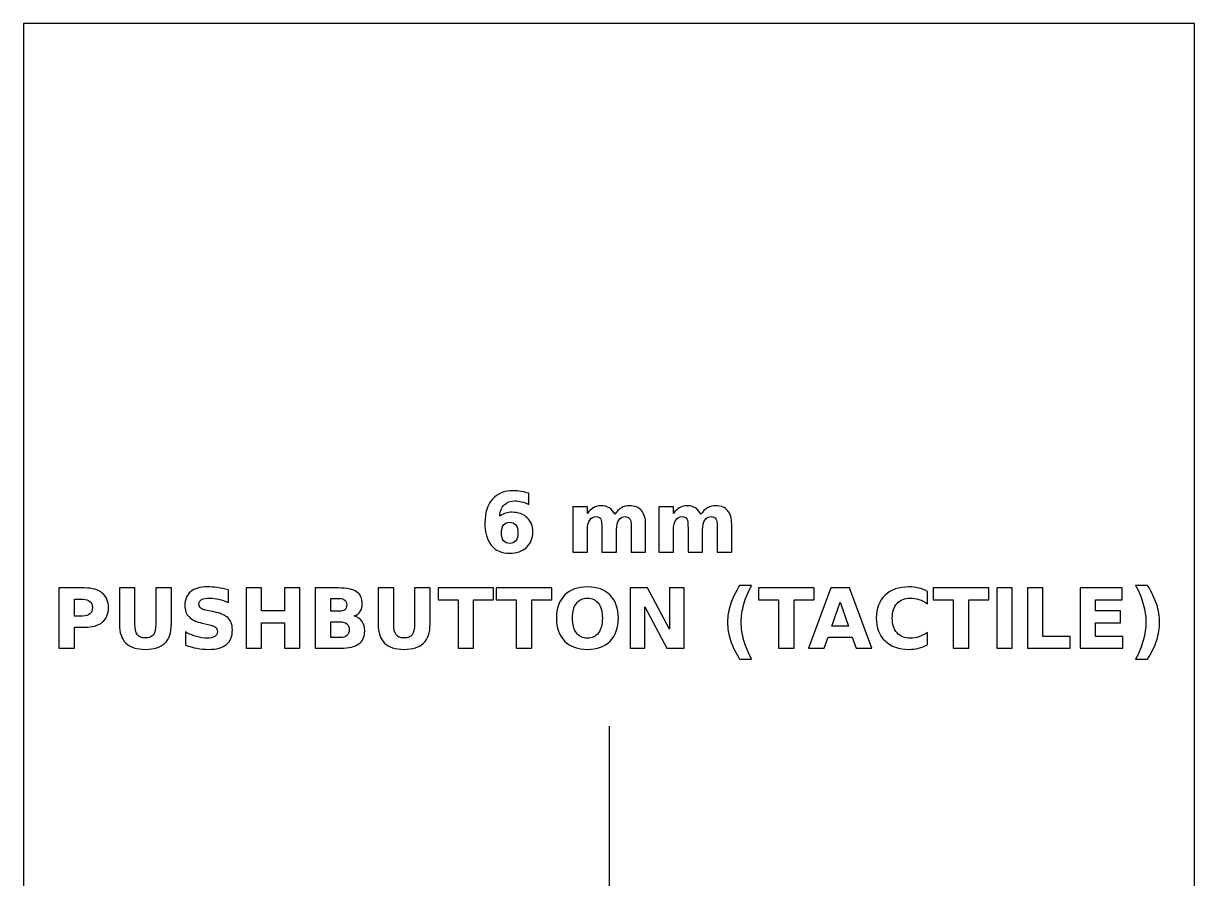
# Model space of a CAD drawing. Extents: x -115 to -95, y -158.5 to -118.5.
# Drawn here: x -115 to -95, y -133.1 to -118.5 of the extents above; entities that cross this region are included whole.
import ezdxf

# ---------------------------------------------------------------- set-up
doc = ezdxf.new("R2010")
doc.units = 0
doc.header["$MEASUREMENT"] = 0
doc.layers.add('LAYER_1', color=7, linetype='CONTINUOUS')

msp = doc.modelspace()

# ---------------------------------------------------------------- linework, layer by layer
at = {"layer": 'LAYER_1', "color": 7}
msp.add_open_spline([(-115, -118.5), (-115, -118.5), (-95, -118.5), (-95, -118.5), (-95, -118.5), (-95, -118.5), (-95, -158.5), (-95, -158.5), (-95, -158.5), (-95, -158.5), (-115, -158.5), (-115, -158.5), (-115, -158.5), (-115, -158.5), (-115, -118.5), (-115, -118.5)], degree=3, knots=[0, 0, 0, 0, 0.25, 0.25, 0.25, 0.25, 0.5, 0.5, 0.5, 0.5, 0.75, 0.75, 0.75, 0.75, 1, 1, 1, 1], dxfattribs=at)
at = {"layer": 'LAYER_1'}
for points, knots in [([(-106.3686, -126.5227), (-106.3686, -126.5227), (-106.3686, -126.713), (-106.3686, -126.713), (-106.3686, -126.713), (-106.4123, -126.6923), (-106.4532, -126.677), (-106.4918, -126.6671), (-106.4918, -126.6671), (-106.5304, -126.6572), (-106.5682, -126.6523), (-106.6049, -126.6523), (-106.6049, -126.6523), (-106.684, -126.6523), (-106.7453, -126.6742), (-106.7895, -126.7182), (-106.7895, -126.7182), (-106.8335, -126.7619), (-106.8594, -126.827), (-106.8667, -126.9134), (-106.8667, -126.9134), (-106.8364, -126.891), (-106.8034, -126.8741), (-106.7681, -126.8628), (-106.7681, -126.8628), (-106.7329, -126.8515), (-106.6943, -126.8459), (-106.6524, -126.8459), (-106.6524, -126.8459), (-106.5473, -126.8459), (-106.4624, -126.8767), (-106.398, -126.9383), (-106.398, -126.9383), (-106.3333, -126.9997), (-106.3011, -127.0803), (-106.3011, -127.1801), (-106.3011, -127.1801), (-106.3011, -127.2904), (-106.3371, -127.3786), (-106.4093, -127.4451), (-106.4093, -127.4451), (-106.4812, -127.5114), (-106.5781, -127.5446), (-106.6992, -127.5446), (-106.6992, -127.5446), (-106.8328, -127.5446), (-106.9363, -127.4994), (-107.0097, -127.4091), (-107.0097, -127.4091), (-107.0828, -127.319), (-107.1195, -127.1909), (-107.1195, -127.0251), (-107.1195, -127.0251), (-107.1195, -126.8553), (-107.0767, -126.7217), (-106.9911, -126.6246), (-106.9911, -126.6246), (-106.9053, -126.5274), (-106.7879, -126.4787), (-106.6386, -126.4787), (-106.6386, -126.4787), (-106.5913, -126.4787), (-106.5454, -126.4825), (-106.5007, -126.4898), (-106.5007, -126.4898), (-106.4563, -126.4971), (-106.4123, -126.5081), (-106.3686, -126.5227)], [0, 0, 0, 0, 0.0588235, 0.0588235, 0.0588235, 0.0588235, 0.1176471, 0.1176471, 0.1176471, 0.1176471, 0.1764706, 0.1764706, 0.1764706, 0.1764706, 0.2352941, 0.2352941, 0.2352941, 0.2352941, 0.2941176, 0.2941176, 0.2941176, 0.2941176, 0.3529412, 0.3529412, 0.3529412, 0.3529412, 0.4117647, 0.4117647, 0.4117647, 0.4117647, 0.4705882, 0.4705882, 0.4705882, 0.4705882, 0.5294118, 0.5294118, 0.5294118, 0.5294118, 0.5882353, 0.5882353, 0.5882353, 0.5882353, 0.6470588, 0.6470588, 0.6470588, 0.6470588, 0.7058824, 0.7058824, 0.7058824, 0.7058824, 0.7647059, 0.7647059, 0.7647059, 0.7647059, 0.8235294, 0.8235294, 0.8235294, 0.8235294, 0.8823529, 0.8823529, 0.8823529, 0.8823529, 0.9411765, 0.9411765, 0.9411765, 0.9411765, 1, 1, 1, 1]), ([(-104.9001, -126.8811), (-104.8688, -126.8334), (-104.8319, -126.7969), (-104.7888, -126.772), (-104.7888, -126.772), (-104.7458, -126.7468), (-104.6988, -126.7344), (-104.6473, -126.7344), (-104.6473, -126.7344), (-104.5586, -126.7344), (-104.4911, -126.7617), (-104.4448, -126.8165), (-104.4448, -126.8165), (-104.3984, -126.871), (-104.3751, -126.9505), (-104.3751, -127.0547), (-104.3751, -127.0547), (-104.3751, -127.0547), (-104.3751, -127.5246), (-104.3751, -127.5246), (-104.3751, -127.5246), (-104.3751, -127.5246), (-104.6233, -127.5246), (-104.6233, -127.5246), (-104.6233, -127.5246), (-104.6233, -127.5246), (-104.6233, -127.1222), (-104.6233, -127.1222), (-104.6233, -127.1222), (-104.6228, -127.1163), (-104.6226, -127.1102), (-104.6223, -127.1036), (-104.6223, -127.1036), (-104.6221, -127.0973), (-104.6219, -127.0881), (-104.6219, -127.0761), (-104.6219, -127.0761), (-104.6219, -127.0215), (-104.6298, -126.9818), (-104.6461, -126.9573), (-104.6461, -126.9573), (-104.6621, -126.9326), (-104.6879, -126.9204), (-104.7237, -126.9204), (-104.7237, -126.9204), (-104.7707, -126.9204), (-104.8067, -126.9397), (-104.8323, -126.9783), (-104.8323, -126.9783), (-104.8577, -127.0168), (-104.8709, -127.0726), (-104.8719, -127.1457), (-104.8719, -127.1457), (-104.8719, -127.1457), (-104.8719, -127.5246), (-104.8719, -127.5246), (-104.8719, -127.5246), (-104.8719, -127.5246), (-105.12, -127.5246), (-105.12, -127.5246), (-105.12, -127.5246), (-105.12, -127.5246), (-105.12, -127.1222), (-105.12, -127.1222), (-105.12, -127.1222), (-105.12, -127.0368), (-105.1273, -126.9818), (-105.1421, -126.9573), (-105.1421, -126.9573), (-105.1567, -126.9326), (-105.1828, -126.9204), (-105.2204, -126.9204), (-105.2204, -126.9204), (-105.2679, -126.9204), (-105.3044, -126.9399), (-105.33, -126.9787), (-105.33, -126.9787), (-105.3556, -127.0175), (-105.3686, -127.0728), (-105.3686, -127.145), (-105.3686, -127.145), (-105.3686, -127.145), (-105.3686, -127.5246), (-105.3686, -127.5246), (-105.3686, -127.5246), (-105.3686, -127.5246), (-105.6167, -127.5246), (-105.6167, -127.5246), (-105.6167, -127.5246), (-105.6167, -127.5246), (-105.6167, -126.753), (-105.6167, -126.753), (-105.6167, -126.753), (-105.6167, -126.753), (-105.3686, -126.753), (-105.3686, -126.753), (-105.3686, -126.753), (-105.3686, -126.753), (-105.3686, -126.8661), (-105.3686, -126.8661), (-105.3686, -126.8661), (-105.3382, -126.8223), (-105.3034, -126.7897), (-105.2641, -126.7675), (-105.2641, -126.7675), (-105.2249, -126.7454), (-105.1816, -126.7344), (-105.1343, -126.7344), (-105.1343, -126.7344), (-105.0812, -126.7344), (-105.0339, -126.7473), (-104.9932, -126.773), (-104.9932, -126.773), (-104.9523, -126.7988), (-104.9212, -126.8348), (-104.9001, -126.8811)], [0, 0, 0, 0, 0.0344828, 0.0344828, 0.0344828, 0.0344828, 0.0689655, 0.0689655, 0.0689655, 0.0689655, 0.1034483, 0.1034483, 0.1034483, 0.1034483, 0.137931, 0.137931, 0.137931, 0.137931, 0.1724138, 0.1724138, 0.1724138, 0.1724138, 0.2068966, 0.2068966, 0.2068966, 0.2068966, 0.2413793, 0.2413793, 0.2413793, 0.2413793, 0.2758621, 0.2758621, 0.2758621, 0.2758621, 0.3103448, 0.3103448, 0.3103448, 0.3103448, 0.3448276, 0.3448276, 0.3448276, 0.3448276, 0.3793103, 0.3793103, 0.3793103, 0.3793103, 0.4137931, 0.4137931, 0.4137931, 0.4137931, 0.4482759, 0.4482759, 0.4482759, 0.4482759, 0.4827586, 0.4827586, 0.4827586, 0.4827586, 0.5172414, 0.5172414, 0.5172414, 0.5172414, 0.5517241, 0.5517241, 0.5517241, 0.5517241, 0.5862069, 0.5862069, 0.5862069, 0.5862069, 0.6206897, 0.6206897, 0.6206897, 0.6206897, 0.6551724, 0.6551724, 0.6551724, 0.6551724, 0.6896552, 0.6896552, 0.6896552, 0.6896552, 0.7241379, 0.7241379, 0.7241379, 0.7241379, 0.7586207, 0.7586207, 0.7586207, 0.7586207, 0.7931034, 0.7931034, 0.7931034, 0.7931034, 0.8275862, 0.8275862, 0.8275862, 0.8275862, 0.862069, 0.862069, 0.862069, 0.862069, 0.8965517, 0.8965517, 0.8965517, 0.8965517, 0.9310345, 0.9310345, 0.9310345, 0.9310345, 0.9655172, 0.9655172, 0.9655172, 0.9655172, 1, 1, 1, 1]), ([(-103.4297, -126.8811), (-103.3984, -126.8334), (-103.3615, -126.7969), (-103.3184, -126.772), (-103.3184, -126.772), (-103.2754, -126.7468), (-103.2284, -126.7344), (-103.1769, -126.7344), (-103.1769, -126.7344), (-103.0882, -126.7344), (-103.0207, -126.7617), (-102.9744, -126.8165), (-102.9744, -126.8165), (-102.928, -126.871), (-102.9047, -126.9505), (-102.9047, -127.0547), (-102.9047, -127.0547), (-102.9047, -127.0547), (-102.9047, -127.5246), (-102.9047, -127.5246), (-102.9047, -127.5246), (-102.9047, -127.5246), (-103.1529, -127.5246), (-103.1529, -127.5246), (-103.1529, -127.5246), (-103.1529, -127.5246), (-103.1529, -127.1222), (-103.1529, -127.1222), (-103.1529, -127.1222), (-103.1524, -127.1163), (-103.1522, -127.1102), (-103.1519, -127.1036), (-103.1519, -127.1036), (-103.1517, -127.0973), (-103.1515, -127.0881), (-103.1515, -127.0761), (-103.1515, -127.0761), (-103.1515, -127.0215), (-103.1594, -126.9818), (-103.1757, -126.9573), (-103.1757, -126.9573), (-103.1917, -126.9326), (-103.2175, -126.9204), (-103.2533, -126.9204), (-103.2533, -126.9204), (-103.3003, -126.9204), (-103.3363, -126.9397), (-103.3619, -126.9783), (-103.3619, -126.9783), (-103.3873, -127.0168), (-103.4005, -127.0726), (-103.4015, -127.1457), (-103.4015, -127.1457), (-103.4015, -127.1457), (-103.4015, -127.5246), (-103.4015, -127.5246), (-103.4015, -127.5246), (-103.4015, -127.5246), (-103.6496, -127.5246), (-103.6496, -127.5246), (-103.6496, -127.5246), (-103.6496, -127.5246), (-103.6496, -127.1222), (-103.6496, -127.1222), (-103.6496, -127.1222), (-103.6496, -127.0368), (-103.6569, -126.9818), (-103.6717, -126.9573), (-103.6717, -126.9573), (-103.6863, -126.9326), (-103.7124, -126.9204), (-103.75, -126.9204), (-103.75, -126.9204), (-103.7975, -126.9204), (-103.834, -126.9399), (-103.8596, -126.9787), (-103.8596, -126.9787), (-103.8852, -127.0175), (-103.8982, -127.0728), (-103.8982, -127.145), (-103.8982, -127.145), (-103.8982, -127.145), (-103.8982, -127.5246), (-103.8982, -127.5246), (-103.8982, -127.5246), (-103.8982, -127.5246), (-104.1463, -127.5246), (-104.1463, -127.5246), (-104.1463, -127.5246), (-104.1463, -127.5246), (-104.1463, -126.753), (-104.1463, -126.753), (-104.1463, -126.753), (-104.1463, -126.753), (-103.8982, -126.753), (-103.8982, -126.753), (-103.8982, -126.753), (-103.8982, -126.753), (-103.8982, -126.8661), (-103.8982, -126.8661), (-103.8982, -126.8661), (-103.8678, -126.8223), (-103.833, -126.7897), (-103.7937, -126.7675), (-103.7937, -126.7675), (-103.7545, -126.7454), (-103.7112, -126.7344), (-103.6639, -126.7344), (-103.6639, -126.7344), (-103.6108, -126.7344), (-103.5635, -126.7473), (-103.5228, -126.773), (-103.5228, -126.773), (-103.4819, -126.7988), (-103.4508, -126.8348), (-103.4297, -126.8811)], [0, 0, 0, 0, 0.0344828, 0.0344828, 0.0344828, 0.0344828, 0.0689655, 0.0689655, 0.0689655, 0.0689655, 0.1034483, 0.1034483, 0.1034483, 0.1034483, 0.137931, 0.137931, 0.137931, 0.137931, 0.1724138, 0.1724138, 0.1724138, 0.1724138, 0.2068966, 0.2068966, 0.2068966, 0.2068966, 0.2413793, 0.2413793, 0.2413793, 0.2413793, 0.2758621, 0.2758621, 0.2758621, 0.2758621, 0.3103448, 0.3103448, 0.3103448, 0.3103448, 0.3448276, 0.3448276, 0.3448276, 0.3448276, 0.3793103, 0.3793103, 0.3793103, 0.3793103, 0.4137931, 0.4137931, 0.4137931, 0.4137931, 0.4482759, 0.4482759, 0.4482759, 0.4482759, 0.4827586, 0.4827586, 0.4827586, 0.4827586, 0.5172414, 0.5172414, 0.5172414, 0.5172414, 0.5517241, 0.5517241, 0.5517241, 0.5517241, 0.5862069, 0.5862069, 0.5862069, 0.5862069, 0.6206897, 0.6206897, 0.6206897, 0.6206897, 0.6551724, 0.6551724, 0.6551724, 0.6551724, 0.6896552, 0.6896552, 0.6896552, 0.6896552, 0.7241379, 0.7241379, 0.7241379, 0.7241379, 0.7586207, 0.7586207, 0.7586207, 0.7586207, 0.7931034, 0.7931034, 0.7931034, 0.7931034, 0.8275862, 0.8275862, 0.8275862, 0.8275862, 0.862069, 0.862069, 0.862069, 0.862069, 0.8965517, 0.8965517, 0.8965517, 0.8965517, 0.9310345, 0.9310345, 0.9310345, 0.9310345, 0.9655172, 0.9655172, 0.9655172, 0.9655172, 1, 1, 1, 1]), ([(-106.6964, -127.0168), (-106.743, -127.0168), (-106.7778, -127.0319), (-106.8008, -127.062), (-106.8008, -127.062), (-106.8241, -127.0921), (-106.8356, -127.1373), (-106.8356, -127.1972), (-106.8356, -127.1972), (-106.8356, -127.2574), (-106.8241, -127.3026), (-106.8008, -127.3327), (-106.8008, -127.3327), (-106.7778, -127.3628), (-106.743, -127.3778), (-106.6964, -127.3778), (-106.6964, -127.3778), (-106.6496, -127.3778), (-106.6146, -127.3628), (-106.5915, -127.3327), (-106.5915, -127.3327), (-106.5682, -127.3026), (-106.5567, -127.2574), (-106.5567, -127.1972), (-106.5567, -127.1972), (-106.5567, -127.1373), (-106.5682, -127.0921), (-106.5915, -127.062), (-106.5915, -127.062), (-106.6146, -127.0319), (-106.6496, -127.0168), (-106.6964, -127.0168)], [0, 0, 0, 0, 0.125, 0.125, 0.125, 0.125, 0.25, 0.25, 0.25, 0.25, 0.375, 0.375, 0.375, 0.375, 0.5, 0.5, 0.5, 0.5, 0.625, 0.625, 0.625, 0.625, 0.75, 0.75, 0.75, 0.75, 0.875, 0.875, 0.875, 0.875, 1, 1, 1, 1]), ([(-114.3949, -128.1384), (-114.3949, -128.1384), (-113.9547, -128.1384), (-113.9547, -128.1384), (-113.9547, -128.1384), (-113.8237, -128.1384), (-113.7232, -128.1676), (-113.6531, -128.2257), (-113.6531, -128.2257), (-113.5831, -128.2838), (-113.548, -128.3665), (-113.548, -128.474), (-113.548, -128.474), (-113.548, -128.5817), (-113.5831, -128.6647), (-113.6531, -128.7228), (-113.6531, -128.7228), (-113.7232, -128.7809), (-113.8237, -128.8101), (-113.9547, -128.8101), (-113.9547, -128.8101), (-113.9547, -128.8101), (-114.1296, -128.8101), (-114.1296, -128.8101), (-114.1296, -128.8101), (-114.1296, -128.8101), (-114.1296, -129.1671), (-114.1296, -129.1671), (-114.1296, -129.1671), (-114.1296, -129.1671), (-114.3949, -129.1671), (-114.3949, -129.1671), (-114.3949, -129.1671), (-114.3949, -129.1671), (-114.3949, -128.1384), (-114.3949, -128.1384)], [0, 0, 0, 0, 0.1111111, 0.1111111, 0.1111111, 0.1111111, 0.2222222, 0.2222222, 0.2222222, 0.2222222, 0.3333333, 0.3333333, 0.3333333, 0.3333333, 0.4444444, 0.4444444, 0.4444444, 0.4444444, 0.5555556, 0.5555556, 0.5555556, 0.5555556, 0.6666667, 0.6666667, 0.6666667, 0.6666667, 0.7777778, 0.7777778, 0.7777778, 0.7777778, 0.8888889, 0.8888889, 0.8888889, 0.8888889, 1, 1, 1, 1]), ([(-113.3608, -128.1384), (-113.3608, -128.1384), (-113.0955, -128.1384), (-113.0955, -128.1384), (-113.0955, -128.1384), (-113.0955, -128.1384), (-113.0955, -128.7551), (-113.0955, -128.7551), (-113.0955, -128.7551), (-113.0955, -128.84), (-113.0817, -128.9009), (-113.0539, -128.9373), (-113.0539, -128.9373), (-113.0261, -128.9738), (-112.9808, -128.9921), (-112.9177, -128.9921), (-112.9177, -128.9921), (-112.8542, -128.9921), (-112.8086, -128.9738), (-112.7809, -128.9373), (-112.7809, -128.9373), (-112.7531, -128.9009), (-112.7392, -128.84), (-112.7392, -128.7551), (-112.7392, -128.7551), (-112.7392, -128.7551), (-112.7392, -128.1384), (-112.7392, -128.1384), (-112.7392, -128.1384), (-112.7392, -128.1384), (-112.4739, -128.1384), (-112.4739, -128.1384), (-112.4739, -128.1384), (-112.4739, -128.1384), (-112.4739, -128.7551), (-112.4739, -128.7551), (-112.4739, -128.7551), (-112.4739, -128.9006), (-112.5104, -129.0091), (-112.5835, -129.0803), (-112.5835, -129.0803), (-112.6564, -129.1516), (-112.7679, -129.1871), (-112.9177, -129.1871), (-112.9177, -129.1871), (-113.0671, -129.1871), (-113.1783, -129.1516), (-113.2512, -129.0803), (-113.2512, -129.0803), (-113.3244, -129.0091), (-113.3608, -128.9006), (-113.3608, -128.7551), (-113.3608, -128.7551), (-113.3608, -128.7551), (-113.3608, -128.1384), (-113.3608, -128.1384)], [0, 0, 0, 0, 0.0714286, 0.0714286, 0.0714286, 0.0714286, 0.1428571, 0.1428571, 0.1428571, 0.1428571, 0.2142857, 0.2142857, 0.2142857, 0.2142857, 0.2857143, 0.2857143, 0.2857143, 0.2857143, 0.3571429, 0.3571429, 0.3571429, 0.3571429, 0.4285714, 0.4285714, 0.4285714, 0.4285714, 0.5, 0.5, 0.5, 0.5, 0.5714286, 0.5714286, 0.5714286, 0.5714286, 0.6428571, 0.6428571, 0.6428571, 0.6428571, 0.7142857, 0.7142857, 0.7142857, 0.7142857, 0.7857143, 0.7857143, 0.7857143, 0.7857143, 0.8571429, 0.8571429, 0.8571429, 0.8571429, 0.9285714, 0.9285714, 0.9285714, 0.9285714, 1, 1, 1, 1]), ([(-111.4991, -128.1709), (-111.4991, -128.1709), (-111.4991, -128.3884), (-111.4991, -128.3884), (-111.4991, -128.3884), (-111.5556, -128.3632), (-111.6108, -128.3442), (-111.6644, -128.3313), (-111.6644, -128.3313), (-111.7183, -128.3183), (-111.7691, -128.312), (-111.8168, -128.312), (-111.8168, -128.312), (-111.8801, -128.312), (-111.9271, -128.3207), (-111.9575, -128.3381), (-111.9575, -128.3381), (-111.9878, -128.3557), (-112.0029, -128.3828), (-112.0029, -128.4195), (-112.0029, -128.4195), (-112.0029, -128.447), (-111.9928, -128.4686), (-111.9723, -128.4839), (-111.9723, -128.4839), (-111.9518, -128.4992), (-111.9147, -128.5126), (-111.8608, -128.5236), (-111.8608, -128.5236), (-111.8608, -128.5236), (-111.7479, -128.5462), (-111.7479, -128.5462), (-111.7479, -128.5462), (-111.6334, -128.5693), (-111.5523, -128.6041), (-111.5041, -128.6511), (-111.5041, -128.6511), (-111.4558, -128.6979), (-111.4316, -128.7645), (-111.4316, -128.8508), (-111.4316, -128.8508), (-111.4316, -128.9644), (-111.4652, -129.0488), (-111.5325, -129.1041), (-111.5325, -129.1041), (-111.5998, -129.1593), (-111.7025, -129.1871), (-111.8408, -129.1871), (-111.8408, -129.1871), (-111.9062, -129.1871), (-111.9716, -129.181), (-112.0372, -129.1685), (-112.0372, -129.1685), (-112.1028, -129.156), (-112.1687, -129.1377), (-112.2343, -129.1135), (-112.2343, -129.1135), (-112.2343, -129.1135), (-112.2343, -128.8896), (-112.2343, -128.8896), (-112.2343, -128.8896), (-112.1687, -128.9244), (-112.1052, -128.9507), (-112.0438, -128.9684), (-112.0438, -128.9684), (-111.9824, -128.986), (-111.9234, -128.9949), (-111.8665, -128.9949), (-111.8665, -128.9949), (-111.8086, -128.9949), (-111.7642, -128.9853), (-111.7334, -128.966), (-111.7334, -128.966), (-111.7025, -128.9467), (-111.6873, -128.9192), (-111.6873, -128.8832), (-111.6873, -128.8832), (-111.6873, -128.8512), (-111.6976, -128.8263), (-111.7185, -128.8089), (-111.7185, -128.8089), (-111.7395, -128.7915), (-111.7811, -128.7758), (-111.8437, -128.7621), (-111.8437, -128.7621), (-111.8437, -128.7621), (-111.9464, -128.7393), (-111.9464, -128.7393), (-111.9464, -128.7393), (-112.0492, -128.7172), (-112.1245, -128.6822), (-112.172, -128.6339), (-112.172, -128.6339), (-112.2195, -128.5857), (-112.2432, -128.5206), (-112.2432, -128.439), (-112.2432, -128.439), (-112.2432, -128.3364), (-112.2101, -128.2576), (-112.144, -128.2026), (-112.144, -128.2026), (-112.0779, -128.1473), (-111.9829, -128.1198), (-111.8587, -128.1198), (-111.8587, -128.1198), (-111.8023, -128.1198), (-111.7442, -128.1241), (-111.6844, -128.1325), (-111.6844, -128.1325), (-111.6247, -128.141), (-111.5629, -128.1537), (-111.4991, -128.1709)], [0, 0, 0, 0, 0.0357143, 0.0357143, 0.0357143, 0.0357143, 0.0714286, 0.0714286, 0.0714286, 0.0714286, 0.1071429, 0.1071429, 0.1071429, 0.1071429, 0.1428571, 0.1428571, 0.1428571, 0.1428571, 0.1785714, 0.1785714, 0.1785714, 0.1785714, 0.2142857, 0.2142857, 0.2142857, 0.2142857, 0.25, 0.25, 0.25, 0.25, 0.2857143, 0.2857143, 0.2857143, 0.2857143, 0.3214286, 0.3214286, 0.3214286, 0.3214286, 0.3571429, 0.3571429, 0.3571429, 0.3571429, 0.3928571, 0.3928571, 0.3928571, 0.3928571, 0.4285714, 0.4285714, 0.4285714, 0.4285714, 0.4642857, 0.4642857, 0.4642857, 0.4642857, 0.5, 0.5, 0.5, 0.5, 0.5357143, 0.5357143, 0.5357143, 0.5357143, 0.5714286, 0.5714286, 0.5714286, 0.5714286, 0.6071429, 0.6071429, 0.6071429, 0.6071429, 0.6428571, 0.6428571, 0.6428571, 0.6428571, 0.6785714, 0.6785714, 0.6785714, 0.6785714, 0.7142857, 0.7142857, 0.7142857, 0.7142857, 0.75, 0.75, 0.75, 0.75, 0.7857143, 0.7857143, 0.7857143, 0.7857143, 0.8214286, 0.8214286, 0.8214286, 0.8214286, 0.8571429, 0.8571429, 0.8571429, 0.8571429, 0.8928571, 0.8928571, 0.8928571, 0.8928571, 0.9285714, 0.9285714, 0.9285714, 0.9285714, 0.9642857, 0.9642857, 0.9642857, 0.9642857, 1, 1, 1, 1]), ([(-111.1988, -128.1384), (-111.1988, -128.1384), (-110.9335, -128.1384), (-110.9335, -128.1384), (-110.9335, -128.1384), (-110.9335, -128.1384), (-110.9335, -128.5305), (-110.9335, -128.5305), (-110.9335, -128.5305), (-110.9335, -128.5305), (-110.5422, -128.5305), (-110.5422, -128.5305), (-110.5422, -128.5305), (-110.5422, -128.5305), (-110.5422, -128.1384), (-110.5422, -128.1384), (-110.5422, -128.1384), (-110.5422, -128.1384), (-110.2769, -128.1384), (-110.2769, -128.1384), (-110.2769, -128.1384), (-110.2769, -128.1384), (-110.2769, -129.1671), (-110.2769, -129.1671), (-110.2769, -129.1671), (-110.2769, -129.1671), (-110.5422, -129.1671), (-110.5422, -129.1671), (-110.5422, -129.1671), (-110.5422, -129.1671), (-110.5422, -128.7311), (-110.5422, -128.7311), (-110.5422, -128.7311), (-110.5422, -128.7311), (-110.9335, -128.7311), (-110.9335, -128.7311), (-110.9335, -128.7311), (-110.9335, -128.7311), (-110.9335, -129.1671), (-110.9335, -129.1671), (-110.9335, -129.1671), (-110.9335, -129.1671), (-111.1988, -129.1671), (-111.1988, -129.1671), (-111.1988, -129.1671), (-111.1988, -129.1671), (-111.1988, -128.1384), (-111.1988, -128.1384)], [0, 0, 0, 0, 0.0833333, 0.0833333, 0.0833333, 0.0833333, 0.1666667, 0.1666667, 0.1666667, 0.1666667, 0.25, 0.25, 0.25, 0.25, 0.3333333, 0.3333333, 0.3333333, 0.3333333, 0.4166667, 0.4166667, 0.4166667, 0.4166667, 0.5, 0.5, 0.5, 0.5, 0.5833333, 0.5833333, 0.5833333, 0.5833333, 0.6666667, 0.6666667, 0.6666667, 0.6666667, 0.75, 0.75, 0.75, 0.75, 0.8333333, 0.8333333, 0.8333333, 0.8333333, 0.9166667, 0.9166667, 0.9166667, 0.9166667, 1, 1, 1, 1]), ([(-109.3502, -128.6165), (-109.2933, -128.633), (-109.2491, -128.6636), (-109.2178, -128.7083), (-109.2178, -128.7083), (-109.1865, -128.7527), (-109.171, -128.8075), (-109.171, -128.8722), (-109.171, -128.8722), (-109.171, -128.9714), (-109.2047, -129.0453), (-109.2717, -129.094), (-109.2717, -129.094), (-109.3387, -129.1426), (-109.4408, -129.1671), (-109.5777, -129.1671), (-109.5777, -129.1671), (-109.5777, -129.1671), (-110.0179, -129.1671), (-110.0179, -129.1671), (-110.0179, -129.1671), (-110.0179, -129.1671), (-110.0179, -128.1384), (-110.0179, -128.1384), (-110.0179, -128.1384), (-110.0179, -128.1384), (-109.6197, -128.1384), (-109.6197, -128.1384), (-109.6197, -128.1384), (-109.4768, -128.1384), (-109.3733, -128.16), (-109.3093, -128.2031), (-109.3093, -128.2031), (-109.2451, -128.2464), (-109.2131, -128.3155), (-109.2131, -128.4105), (-109.2131, -128.4105), (-109.2131, -128.4606), (-109.2249, -128.5032), (-109.2482, -128.5385), (-109.2482, -128.5385), (-109.2717, -128.5735), (-109.3055, -128.5996), (-109.3502, -128.6165)], [0, 0, 0, 0, 0.0909091, 0.0909091, 0.0909091, 0.0909091, 0.1818182, 0.1818182, 0.1818182, 0.1818182, 0.2727273, 0.2727273, 0.2727273, 0.2727273, 0.3636364, 0.3636364, 0.3636364, 0.3636364, 0.4545455, 0.4545455, 0.4545455, 0.4545455, 0.5454545, 0.5454545, 0.5454545, 0.5454545, 0.6363636, 0.6363636, 0.6363636, 0.6363636, 0.7272727, 0.7272727, 0.7272727, 0.7272727, 0.8181818, 0.8181818, 0.8181818, 0.8181818, 0.9090909, 0.9090909, 0.9090909, 0.9090909, 1, 1, 1, 1]), ([(-108.9424, -128.1384), (-108.9424, -128.1384), (-108.6771, -128.1384), (-108.6771, -128.1384), (-108.6771, -128.1384), (-108.6771, -128.1384), (-108.6771, -128.7551), (-108.6771, -128.7551), (-108.6771, -128.7551), (-108.6771, -128.84), (-108.6633, -128.9009), (-108.6355, -128.9373), (-108.6355, -128.9373), (-108.6077, -128.9738), (-108.5624, -128.9921), (-108.4993, -128.9921), (-108.4993, -128.9921), (-108.4358, -128.9921), (-108.3902, -128.9738), (-108.3625, -128.9373), (-108.3625, -128.9373), (-108.3347, -128.9009), (-108.3208, -128.84), (-108.3208, -128.7551), (-108.3208, -128.7551), (-108.3208, -128.7551), (-108.3208, -128.1384), (-108.3208, -128.1384), (-108.3208, -128.1384), (-108.3208, -128.1384), (-108.0555, -128.1384), (-108.0555, -128.1384), (-108.0555, -128.1384), (-108.0555, -128.1384), (-108.0555, -128.7551), (-108.0555, -128.7551), (-108.0555, -128.7551), (-108.0555, -128.9006), (-108.092, -129.0091), (-108.1651, -129.0803), (-108.1651, -129.0803), (-108.238, -129.1516), (-108.3495, -129.1871), (-108.4993, -129.1871), (-108.4993, -129.1871), (-108.6487, -129.1871), (-108.7599, -129.1516), (-108.8328, -129.0803), (-108.8328, -129.0803), (-108.906, -129.0091), (-108.9424, -128.9006), (-108.9424, -128.7551), (-108.9424, -128.7551), (-108.9424, -128.7551), (-108.9424, -128.1384), (-108.9424, -128.1384)], [0, 0, 0, 0, 0.0714286, 0.0714286, 0.0714286, 0.0714286, 0.1428571, 0.1428571, 0.1428571, 0.1428571, 0.2142857, 0.2142857, 0.2142857, 0.2142857, 0.2857143, 0.2857143, 0.2857143, 0.2857143, 0.3571429, 0.3571429, 0.3571429, 0.3571429, 0.4285714, 0.4285714, 0.4285714, 0.4285714, 0.5, 0.5, 0.5, 0.5, 0.5714286, 0.5714286, 0.5714286, 0.5714286, 0.6428571, 0.6428571, 0.6428571, 0.6428571, 0.7142857, 0.7142857, 0.7142857, 0.7142857, 0.7857143, 0.7857143, 0.7857143, 0.7857143, 0.8571429, 0.8571429, 0.8571429, 0.8571429, 0.9285714, 0.9285714, 0.9285714, 0.9285714, 1, 1, 1, 1]), ([(-107.9194, -128.1384), (-107.9194, -128.1384), (-106.9714, -128.1384), (-106.9714, -128.1384), (-106.9714, -128.1384), (-106.9714, -128.1384), (-106.9714, -128.339), (-106.9714, -128.339), (-106.9714, -128.339), (-106.9714, -128.339), (-107.3124, -128.339), (-107.3124, -128.339), (-107.3124, -128.339), (-107.3124, -128.339), (-107.3124, -129.1671), (-107.3124, -129.1671), (-107.3124, -129.1671), (-107.3124, -129.1671), (-107.5777, -129.1671), (-107.5777, -129.1671), (-107.5777, -129.1671), (-107.5777, -129.1671), (-107.5777, -128.339), (-107.5777, -128.339), (-107.5777, -128.339), (-107.5777, -128.339), (-107.9194, -128.339), (-107.9194, -128.339), (-107.9194, -128.339), (-107.9194, -128.339), (-107.9194, -128.1384), (-107.9194, -128.1384)], [0, 0, 0, 0, 0.125, 0.125, 0.125, 0.125, 0.25, 0.25, 0.25, 0.25, 0.375, 0.375, 0.375, 0.375, 0.5, 0.5, 0.5, 0.5, 0.625, 0.625, 0.625, 0.625, 0.75, 0.75, 0.75, 0.75, 0.875, 0.875, 0.875, 0.875, 1, 1, 1, 1]), ([(-106.9243, -128.1384), (-106.9243, -128.1384), (-105.9763, -128.1384), (-105.9763, -128.1384), (-105.9763, -128.1384), (-105.9763, -128.1384), (-105.9763, -128.339), (-105.9763, -128.339), (-105.9763, -128.339), (-105.9763, -128.339), (-106.3173, -128.339), (-106.3173, -128.339), (-106.3173, -128.339), (-106.3173, -128.339), (-106.3173, -129.1671), (-106.3173, -129.1671), (-106.3173, -129.1671), (-106.3173, -129.1671), (-106.5826, -129.1671), (-106.5826, -129.1671), (-106.5826, -129.1671), (-106.5826, -129.1671), (-106.5826, -128.339), (-106.5826, -128.339), (-106.5826, -128.339), (-106.5826, -128.339), (-106.9243, -128.339), (-106.9243, -128.339), (-106.9243, -128.339), (-106.9243, -128.339), (-106.9243, -128.1384), (-106.9243, -128.1384)], [0, 0, 0, 0, 0.125, 0.125, 0.125, 0.125, 0.25, 0.25, 0.25, 0.25, 0.375, 0.375, 0.375, 0.375, 0.5, 0.5, 0.5, 0.5, 0.625, 0.625, 0.625, 0.625, 0.75, 0.75, 0.75, 0.75, 0.875, 0.875, 0.875, 0.875, 1, 1, 1, 1]), ([(-105.369, -128.1198), (-105.2037, -128.1198), (-105.0741, -128.1671), (-104.9805, -128.2619), (-104.9805, -128.2619), (-104.8867, -128.3564), (-104.8399, -128.4869), (-104.8399, -128.6537), (-104.8399, -128.6537), (-104.8399, -128.82), (-104.8867, -128.9505), (-104.9805, -129.045), (-104.9805, -129.045), (-105.0741, -129.1398), (-105.2037, -129.1871), (-105.369, -129.1871), (-105.369, -129.1871), (-105.5339, -129.1871), (-105.6632, -129.1398), (-105.7573, -129.045), (-105.7573, -129.045), (-105.8511, -128.9505), (-105.8982, -128.82), (-105.8982, -128.6537), (-105.8982, -128.6537), (-105.8982, -128.4869), (-105.8511, -128.3564), (-105.7573, -128.2619), (-105.7573, -128.2619), (-105.6632, -128.1671), (-105.5339, -128.1198), (-105.369, -128.1198)], [0, 0, 0, 0, 0.125, 0.125, 0.125, 0.125, 0.25, 0.25, 0.25, 0.25, 0.375, 0.375, 0.375, 0.375, 0.5, 0.5, 0.5, 0.5, 0.625, 0.625, 0.625, 0.625, 0.75, 0.75, 0.75, 0.75, 0.875, 0.875, 0.875, 0.875, 1, 1, 1, 1]), ([(-104.6392, -128.1384), (-104.6392, -128.1384), (-104.3429, -128.1384), (-104.3429, -128.1384), (-104.3429, -128.1384), (-104.3429, -128.1384), (-103.9687, -128.844), (-103.9687, -128.844), (-103.9687, -128.844), (-103.9687, -128.844), (-103.9687, -128.1384), (-103.9687, -128.1384), (-103.9687, -128.1384), (-103.9687, -128.1384), (-103.7173, -128.1384), (-103.7173, -128.1384), (-103.7173, -128.1384), (-103.7173, -128.1384), (-103.7173, -129.1671), (-103.7173, -129.1671), (-103.7173, -129.1671), (-103.7173, -129.1671), (-104.0136, -129.1671), (-104.0136, -129.1671), (-104.0136, -129.1671), (-104.0136, -129.1671), (-104.3878, -128.4615), (-104.3878, -128.4615), (-104.3878, -128.4615), (-104.3878, -128.4615), (-104.3878, -129.1671), (-104.3878, -129.1671), (-104.3878, -129.1671), (-104.3878, -129.1671), (-104.6392, -129.1671), (-104.6392, -129.1671), (-104.6392, -129.1671), (-104.6392, -129.1671), (-104.6392, -128.1384), (-104.6392, -128.1384)], [0, 0, 0, 0, 0.1, 0.1, 0.1, 0.1, 0.2, 0.2, 0.2, 0.2, 0.3, 0.3, 0.3, 0.3, 0.4, 0.4, 0.4, 0.4, 0.5, 0.5, 0.5, 0.5, 0.6, 0.6, 0.6, 0.6, 0.7, 0.7, 0.7, 0.7, 0.8, 0.8, 0.8, 0.8, 0.9, 0.9, 0.9, 0.9, 1, 1, 1, 1]), ([(-102.5646, -129.3531), (-102.5646, -129.3531), (-102.7692, -129.3531), (-102.7692, -129.3531), (-102.7692, -129.3531), (-102.8395, -129.2398), (-102.8915, -129.1318), (-102.9249, -129.0295), (-102.9249, -129.0295), (-102.9585, -128.9274), (-102.9752, -128.8261), (-102.9752, -128.7254), (-102.9752, -128.7254), (-102.9752, -128.6248), (-102.9583, -128.5229), (-102.9247, -128.4199), (-102.9247, -128.4199), (-102.8908, -128.3167), (-102.8391, -128.209), (-102.7692, -128.0963), (-102.7692, -128.0963), (-102.7692, -128.0963), (-102.5646, -128.0963), (-102.5646, -128.0963), (-102.5646, -128.0963), (-102.6234, -128.2052), (-102.6674, -128.3117), (-102.6968, -128.4157), (-102.6968, -128.4157), (-102.7262, -128.5196), (-102.741, -128.6224), (-102.741, -128.724), (-102.741, -128.724), (-102.741, -128.8256), (-102.7264, -128.9284), (-102.6973, -129.0328), (-102.6973, -129.0328), (-102.6681, -129.137), (-102.6239, -129.2438), (-102.5646, -129.3531)], [0, 0, 0, 0, 0.1, 0.1, 0.1, 0.1, 0.2, 0.2, 0.2, 0.2, 0.3, 0.3, 0.3, 0.3, 0.4, 0.4, 0.4, 0.4, 0.5, 0.5, 0.5, 0.5, 0.6, 0.6, 0.6, 0.6, 0.7, 0.7, 0.7, 0.7, 0.8, 0.8, 0.8, 0.8, 0.9, 0.9, 0.9, 0.9, 1, 1, 1, 1]), ([(-102.4449, -128.1384), (-102.4449, -128.1384), (-101.4969, -128.1384), (-101.4969, -128.1384), (-101.4969, -128.1384), (-101.4969, -128.1384), (-101.4969, -128.339), (-101.4969, -128.339), (-101.4969, -128.339), (-101.4969, -128.339), (-101.8379, -128.339), (-101.8379, -128.339), (-101.8379, -128.339), (-101.8379, -128.339), (-101.8379, -129.1671), (-101.8379, -129.1671), (-101.8379, -129.1671), (-101.8379, -129.1671), (-102.1032, -129.1671), (-102.1032, -129.1671), (-102.1032, -129.1671), (-102.1032, -129.1671), (-102.1032, -128.339), (-102.1032, -128.339), (-102.1032, -128.339), (-102.1032, -128.339), (-102.4449, -128.339), (-102.4449, -128.339), (-102.4449, -128.339), (-102.4449, -128.339), (-102.4449, -128.1384), (-102.4449, -128.1384)], [0, 0, 0, 0, 0.125, 0.125, 0.125, 0.125, 0.25, 0.25, 0.25, 0.25, 0.375, 0.375, 0.375, 0.375, 0.5, 0.5, 0.5, 0.5, 0.625, 0.625, 0.625, 0.625, 0.75, 0.75, 0.75, 0.75, 0.875, 0.875, 0.875, 0.875, 1, 1, 1, 1]), ([(-100.8449, -128.9799), (-100.8449, -128.9799), (-101.2598, -128.9799), (-101.2598, -128.9799), (-101.2598, -128.9799), (-101.2598, -128.9799), (-101.3252, -129.1671), (-101.3252, -129.1671), (-101.3252, -129.1671), (-101.3252, -129.1671), (-101.5919, -129.1671), (-101.5919, -129.1671), (-101.5919, -129.1671), (-101.5919, -129.1671), (-101.2109, -128.1384), (-101.2109, -128.1384), (-101.2109, -128.1384), (-101.2109, -128.1384), (-100.8946, -128.1384), (-100.8946, -128.1384), (-100.8946, -128.1384), (-100.8946, -128.1384), (-100.5136, -129.1671), (-100.5136, -129.1671), (-100.5136, -129.1671), (-100.5136, -129.1671), (-100.7803, -129.1671), (-100.7803, -129.1671), (-100.7803, -129.1671), (-100.7803, -129.1671), (-100.8449, -128.9799), (-100.8449, -128.9799)], [0, 0, 0, 0, 0.125, 0.125, 0.125, 0.125, 0.25, 0.25, 0.25, 0.25, 0.375, 0.375, 0.375, 0.375, 0.5, 0.5, 0.5, 0.5, 0.625, 0.625, 0.625, 0.625, 0.75, 0.75, 0.75, 0.75, 0.875, 0.875, 0.875, 0.875, 1, 1, 1, 1]), ([(-99.5611, -129.1107), (-99.6097, -129.1358), (-99.6605, -129.1549), (-99.7135, -129.1678), (-99.7135, -129.1678), (-99.7661, -129.1807), (-99.8214, -129.1871), (-99.8788, -129.1871), (-99.8788, -129.1871), (-100.05, -129.1871), (-100.1857, -129.1391), (-100.2859, -129.0434), (-100.2859, -129.0434), (-100.3861, -128.9477), (-100.4362, -128.8179), (-100.4362, -128.6537), (-100.4362, -128.6537), (-100.4362, -128.4893), (-100.3861, -128.3592), (-100.2859, -128.2635), (-100.2859, -128.2635), (-100.1857, -128.1678), (-100.05, -128.1198), (-99.8788, -128.1198), (-99.8788, -128.1198), (-99.8214, -128.1198), (-99.7661, -128.1262), (-99.7135, -128.1391), (-99.7135, -128.1391), (-99.6605, -128.152), (-99.6097, -128.1711), (-99.5611, -128.1963), (-99.5611, -128.1963), (-99.5611, -128.1963), (-99.5611, -128.4091), (-99.5611, -128.4091), (-99.5611, -128.4091), (-99.6102, -128.3755), (-99.6587, -128.351), (-99.7064, -128.3355), (-99.7064, -128.3355), (-99.7541, -128.3197), (-99.8045, -128.312), (-99.8574, -128.312), (-99.8574, -128.312), (-99.9519, -128.312), (-100.0265, -128.3423), (-100.0806, -128.403), (-100.0806, -128.403), (-100.1349, -128.4637), (-100.162, -128.5472), (-100.162, -128.6537), (-100.162, -128.6537), (-100.162, -128.76), (-100.1349, -128.8433), (-100.0806, -128.9039), (-100.0806, -128.9039), (-100.0265, -128.9646), (-99.9519, -128.9949), (-99.8574, -128.9949), (-99.8574, -128.9949), (-99.8045, -128.9949), (-99.7541, -128.9872), (-99.7064, -128.9714), (-99.7064, -128.9714), (-99.6587, -128.9559), (-99.6102, -128.9314), (-99.5611, -128.8978), (-99.5611, -128.8978), (-99.5611, -128.8978), (-99.5611, -129.1107), (-99.5611, -129.1107)], [0, 0, 0, 0, 0.0555556, 0.0555556, 0.0555556, 0.0555556, 0.1111111, 0.1111111, 0.1111111, 0.1111111, 0.1666667, 0.1666667, 0.1666667, 0.1666667, 0.2222222, 0.2222222, 0.2222222, 0.2222222, 0.2777778, 0.2777778, 0.2777778, 0.2777778, 0.3333333, 0.3333333, 0.3333333, 0.3333333, 0.3888889, 0.3888889, 0.3888889, 0.3888889, 0.4444444, 0.4444444, 0.4444444, 0.4444444, 0.5, 0.5, 0.5, 0.5, 0.5555556, 0.5555556, 0.5555556, 0.5555556, 0.6111111, 0.6111111, 0.6111111, 0.6111111, 0.6666667, 0.6666667, 0.6666667, 0.6666667, 0.7222222, 0.7222222, 0.7222222, 0.7222222, 0.7777778, 0.7777778, 0.7777778, 0.7777778, 0.8333333, 0.8333333, 0.8333333, 0.8333333, 0.8888889, 0.8888889, 0.8888889, 0.8888889, 0.9444444, 0.9444444, 0.9444444, 0.9444444, 1, 1, 1, 1]), ([(-99.4642, -128.1384), (-99.4642, -128.1384), (-98.5162, -128.1384), (-98.5162, -128.1384), (-98.5162, -128.1384), (-98.5162, -128.1384), (-98.5162, -128.339), (-98.5162, -128.339), (-98.5162, -128.339), (-98.5162, -128.339), (-98.8572, -128.339), (-98.8572, -128.339), (-98.8572, -128.339), (-98.8572, -128.339), (-98.8572, -129.1671), (-98.8572, -129.1671), (-98.8572, -129.1671), (-98.8572, -129.1671), (-99.1225, -129.1671), (-99.1225, -129.1671), (-99.1225, -129.1671), (-99.1225, -129.1671), (-99.1225, -128.339), (-99.1225, -128.339), (-99.1225, -128.339), (-99.1225, -128.339), (-99.4642, -128.339), (-99.4642, -128.339), (-99.4642, -128.339), (-99.4642, -128.339), (-99.4642, -128.1384), (-99.4642, -128.1384)], [0, 0, 0, 0, 0.125, 0.125, 0.125, 0.125, 0.25, 0.25, 0.25, 0.25, 0.375, 0.375, 0.375, 0.375, 0.5, 0.5, 0.5, 0.5, 0.625, 0.625, 0.625, 0.625, 0.75, 0.75, 0.75, 0.75, 0.875, 0.875, 0.875, 0.875, 1, 1, 1, 1]), ([(-98.3788, -128.1384), (-98.3788, -128.1384), (-98.1135, -128.1384), (-98.1135, -128.1384), (-98.1135, -128.1384), (-98.1135, -128.1384), (-98.1135, -129.1671), (-98.1135, -129.1671), (-98.1135, -129.1671), (-98.1135, -129.1671), (-98.3788, -129.1671), (-98.3788, -129.1671), (-98.3788, -129.1671), (-98.3788, -129.1671), (-98.3788, -128.1384), (-98.3788, -128.1384)], [0, 0, 0, 0, 0.25, 0.25, 0.25, 0.25, 0.5, 0.5, 0.5, 0.5, 0.75, 0.75, 0.75, 0.75, 1, 1, 1, 1]), ([(-97.8539, -128.1384), (-97.8539, -128.1384), (-97.5886, -128.1384), (-97.5886, -128.1384), (-97.5886, -128.1384), (-97.5886, -128.1384), (-97.5886, -128.9665), (-97.5886, -128.9665), (-97.5886, -128.9665), (-97.5886, -128.9665), (-97.123, -128.9665), (-97.123, -128.9665), (-97.123, -128.9665), (-97.123, -128.9665), (-97.123, -129.1671), (-97.123, -129.1671), (-97.123, -129.1671), (-97.123, -129.1671), (-97.8539, -129.1671), (-97.8539, -129.1671), (-97.8539, -129.1671), (-97.8539, -129.1671), (-97.8539, -128.1384), (-97.8539, -128.1384)], [0, 0, 0, 0, 0.1666667, 0.1666667, 0.1666667, 0.1666667, 0.3333333, 0.3333333, 0.3333333, 0.3333333, 0.5, 0.5, 0.5, 0.5, 0.6666667, 0.6666667, 0.6666667, 0.6666667, 0.8333333, 0.8333333, 0.8333333, 0.8333333, 1, 1, 1, 1]), ([(-96.9548, -128.1384), (-96.9548, -128.1384), (-96.2389, -128.1384), (-96.2389, -128.1384), (-96.2389, -128.1384), (-96.2389, -128.1384), (-96.2389, -128.339), (-96.2389, -128.339), (-96.2389, -128.339), (-96.2389, -128.339), (-96.6895, -128.339), (-96.6895, -128.339), (-96.6895, -128.339), (-96.6895, -128.339), (-96.6895, -128.5305), (-96.6895, -128.5305), (-96.6895, -128.5305), (-96.6895, -128.5305), (-96.266, -128.5305), (-96.266, -128.5305), (-96.266, -128.5305), (-96.266, -128.5305), (-96.266, -128.7311), (-96.266, -128.7311), (-96.266, -128.7311), (-96.266, -128.7311), (-96.6895, -128.7311), (-96.6895, -128.7311), (-96.6895, -128.7311), (-96.6895, -128.7311), (-96.6895, -128.9665), (-96.6895, -128.9665), (-96.6895, -128.9665), (-96.6895, -128.9665), (-96.2239, -128.9665), (-96.2239, -128.9665), (-96.2239, -128.9665), (-96.2239, -128.9665), (-96.2239, -129.1671), (-96.2239, -129.1671), (-96.2239, -129.1671), (-96.2239, -129.1671), (-96.9548, -129.1671), (-96.9548, -129.1671), (-96.9548, -129.1671), (-96.9548, -129.1671), (-96.9548, -128.1384), (-96.9548, -128.1384)], [0, 0, 0, 0, 0.0833333, 0.0833333, 0.0833333, 0.0833333, 0.1666667, 0.1666667, 0.1666667, 0.1666667, 0.25, 0.25, 0.25, 0.25, 0.3333333, 0.3333333, 0.3333333, 0.3333333, 0.4166667, 0.4166667, 0.4166667, 0.4166667, 0.5, 0.5, 0.5, 0.5, 0.5833333, 0.5833333, 0.5833333, 0.5833333, 0.6666667, 0.6666667, 0.6666667, 0.6666667, 0.75, 0.75, 0.75, 0.75, 0.8333333, 0.8333333, 0.8333333, 0.8333333, 0.9166667, 0.9166667, 0.9166667, 0.9166667, 1, 1, 1, 1]), ([(-96.0075, -129.3531), (-95.9487, -129.2438), (-95.9045, -129.137), (-95.8751, -129.0328), (-95.8751, -129.0328), (-95.8457, -128.9284), (-95.8311, -128.8256), (-95.8311, -128.724), (-95.8311, -128.724), (-95.8311, -128.6224), (-95.8457, -128.5196), (-95.8751, -128.4157), (-95.8751, -128.4157), (-95.9045, -128.3117), (-95.9487, -128.2052), (-96.0075, -128.0963), (-96.0075, -128.0963), (-96.0075, -128.0963), (-95.8029, -128.0963), (-95.8029, -128.0963), (-95.8029, -128.0963), (-95.7331, -128.209), (-95.6813, -128.3167), (-95.6474, -128.4199), (-95.6474, -128.4199), (-95.6138, -128.5229), (-95.5969, -128.6248), (-95.5969, -128.7254), (-95.5969, -128.7254), (-95.5969, -128.8261), (-95.6136, -128.9274), (-95.6472, -129.0295), (-95.6472, -129.0295), (-95.6806, -129.1318), (-95.7326, -129.2398), (-95.8029, -129.3531), (-95.8029, -129.3531), (-95.8029, -129.3531), (-96.0075, -129.3531), (-96.0075, -129.3531)], [0, 0, 0, 0, 0.1, 0.1, 0.1, 0.1, 0.2, 0.2, 0.2, 0.2, 0.3, 0.3, 0.3, 0.3, 0.4, 0.4, 0.4, 0.4, 0.5, 0.5, 0.5, 0.5, 0.6, 0.6, 0.6, 0.6, 0.7, 0.7, 0.7, 0.7, 0.8, 0.8, 0.8, 0.8, 0.9, 0.9, 0.9, 0.9, 1, 1, 1, 1]), ([(-114.1296, -128.3306), (-114.1296, -128.3306), (-114.1296, -128.6179), (-114.1296, -128.6179), (-114.1296, -128.6179), (-114.1296, -128.6179), (-113.9829, -128.6179), (-113.9829, -128.6179), (-113.9829, -128.6179), (-113.9314, -128.6179), (-113.8916, -128.6055), (-113.8636, -128.5803), (-113.8636, -128.5803), (-113.8356, -128.5554), (-113.8215, -128.5199), (-113.8215, -128.474), (-113.8215, -128.474), (-113.8215, -128.4279), (-113.8356, -128.3926), (-113.8636, -128.3677), (-113.8636, -128.3677), (-113.8916, -128.343), (-113.9314, -128.3306), (-113.9829, -128.3306), (-113.9829, -128.3306), (-113.9829, -128.3306), (-114.1296, -128.3306), (-114.1296, -128.3306)], [0, 0, 0, 0, 0.1428571, 0.1428571, 0.1428571, 0.1428571, 0.2857143, 0.2857143, 0.2857143, 0.2857143, 0.4285714, 0.4285714, 0.4285714, 0.4285714, 0.5714286, 0.5714286, 0.5714286, 0.5714286, 0.7142857, 0.7142857, 0.7142857, 0.7142857, 0.8571429, 0.8571429, 0.8571429, 0.8571429, 1, 1, 1, 1]), ([(-109.6059, -128.5366), (-109.564, -128.5366), (-109.5323, -128.5274), (-109.5109, -128.5091), (-109.5109, -128.5091), (-109.4892, -128.4907), (-109.4784, -128.4637), (-109.4784, -128.4277), (-109.4784, -128.4277), (-109.4784, -128.3924), (-109.4892, -128.3656), (-109.5109, -128.347), (-109.5109, -128.347), (-109.5323, -128.3284), (-109.564, -128.319), (-109.6059, -128.319), (-109.6059, -128.319), (-109.6059, -128.319), (-109.7526, -128.319), (-109.7526, -128.319), (-109.7526, -128.319), (-109.7526, -128.319), (-109.7526, -128.5366), (-109.7526, -128.5366), (-109.7526, -128.5366), (-109.7526, -128.5366), (-109.6059, -128.5366), (-109.6059, -128.5366)], [0, 0, 0, 0, 0.1428571, 0.1428571, 0.1428571, 0.1428571, 0.2857143, 0.2857143, 0.2857143, 0.2857143, 0.4285714, 0.4285714, 0.4285714, 0.4285714, 0.5714286, 0.5714286, 0.5714286, 0.5714286, 0.7142857, 0.7142857, 0.7142857, 0.7142857, 0.8571429, 0.8571429, 0.8571429, 0.8571429, 1, 1, 1, 1]), ([(-105.369, -128.312), (-105.4499, -128.312), (-105.5125, -128.3418), (-105.5572, -128.4016), (-105.5572, -128.4016), (-105.6016, -128.4613), (-105.624, -128.5453), (-105.624, -128.6537), (-105.624, -128.6537), (-105.624, -128.7619), (-105.6016, -128.8456), (-105.5572, -128.9053), (-105.5572, -128.9053), (-105.5125, -128.9651), (-105.4499, -128.9949), (-105.369, -128.9949), (-105.369, -128.9949), (-105.2876, -128.9949), (-105.2249, -128.9651), (-105.1802, -128.9053), (-105.1802, -128.9053), (-105.1357, -128.8456), (-105.1134, -128.7619), (-105.1134, -128.6537), (-105.1134, -128.6537), (-105.1134, -128.5453), (-105.1357, -128.4613), (-105.1802, -128.4016), (-105.1802, -128.4016), (-105.2249, -128.3418), (-105.2876, -128.312), (-105.369, -128.312)], [0, 0, 0, 0, 0.125, 0.125, 0.125, 0.125, 0.25, 0.25, 0.25, 0.25, 0.375, 0.375, 0.375, 0.375, 0.5, 0.5, 0.5, 0.5, 0.625, 0.625, 0.625, 0.625, 0.75, 0.75, 0.75, 0.75, 0.875, 0.875, 0.875, 0.875, 1, 1, 1, 1]), ([(-101.1937, -128.7889), (-101.1937, -128.7889), (-100.9117, -128.7889), (-100.9117, -128.7889), (-100.9117, -128.7889), (-100.9117, -128.7889), (-101.0524, -128.3797), (-101.0524, -128.3797), (-101.0524, -128.3797), (-101.0524, -128.3797), (-101.1937, -128.7889), (-101.1937, -128.7889)], [0, 0, 0, 0, 0.3333333, 0.3333333, 0.3333333, 0.3333333, 0.6666667, 0.6666667, 0.6666667, 0.6666667, 1, 1, 1, 1]), ([(-109.5969, -128.9865), (-109.5435, -128.9865), (-109.5036, -128.9752), (-109.4765, -128.9528), (-109.4765, -128.9528), (-109.4497, -128.9303), (-109.4363, -128.8962), (-109.4363, -128.8508), (-109.4363, -128.8508), (-109.4363, -128.8063), (-109.4497, -128.7729), (-109.4763, -128.7506), (-109.4763, -128.7506), (-109.5029, -128.7282), (-109.5431, -128.7172), (-109.5969, -128.7172), (-109.5969, -128.7172), (-109.5969, -128.7172), (-109.7526, -128.7172), (-109.7526, -128.7172), (-109.7526, -128.7172), (-109.7526, -128.7172), (-109.7526, -128.9865), (-109.7526, -128.9865), (-109.7526, -128.9865), (-109.7526, -128.9865), (-109.5969, -128.9865), (-109.5969, -128.9865)], [0, 0, 0, 0, 0.1428571, 0.1428571, 0.1428571, 0.1428571, 0.2857143, 0.2857143, 0.2857143, 0.2857143, 0.4285714, 0.4285714, 0.4285714, 0.4285714, 0.5714286, 0.5714286, 0.5714286, 0.5714286, 0.7142857, 0.7142857, 0.7142857, 0.7142857, 0.8571429, 0.8571429, 0.8571429, 0.8571429, 1, 1, 1, 1])]:
    msp.add_open_spline(points, degree=3, knots=knots, dxfattribs=at)
msp.add_open_spline([(-105, -130.4999), (-105, -130.4999), (-105, -145.4999), (-105, -145.4999)], degree=3, dxfattribs=at)

doc.saveas('drawing.dxf')
